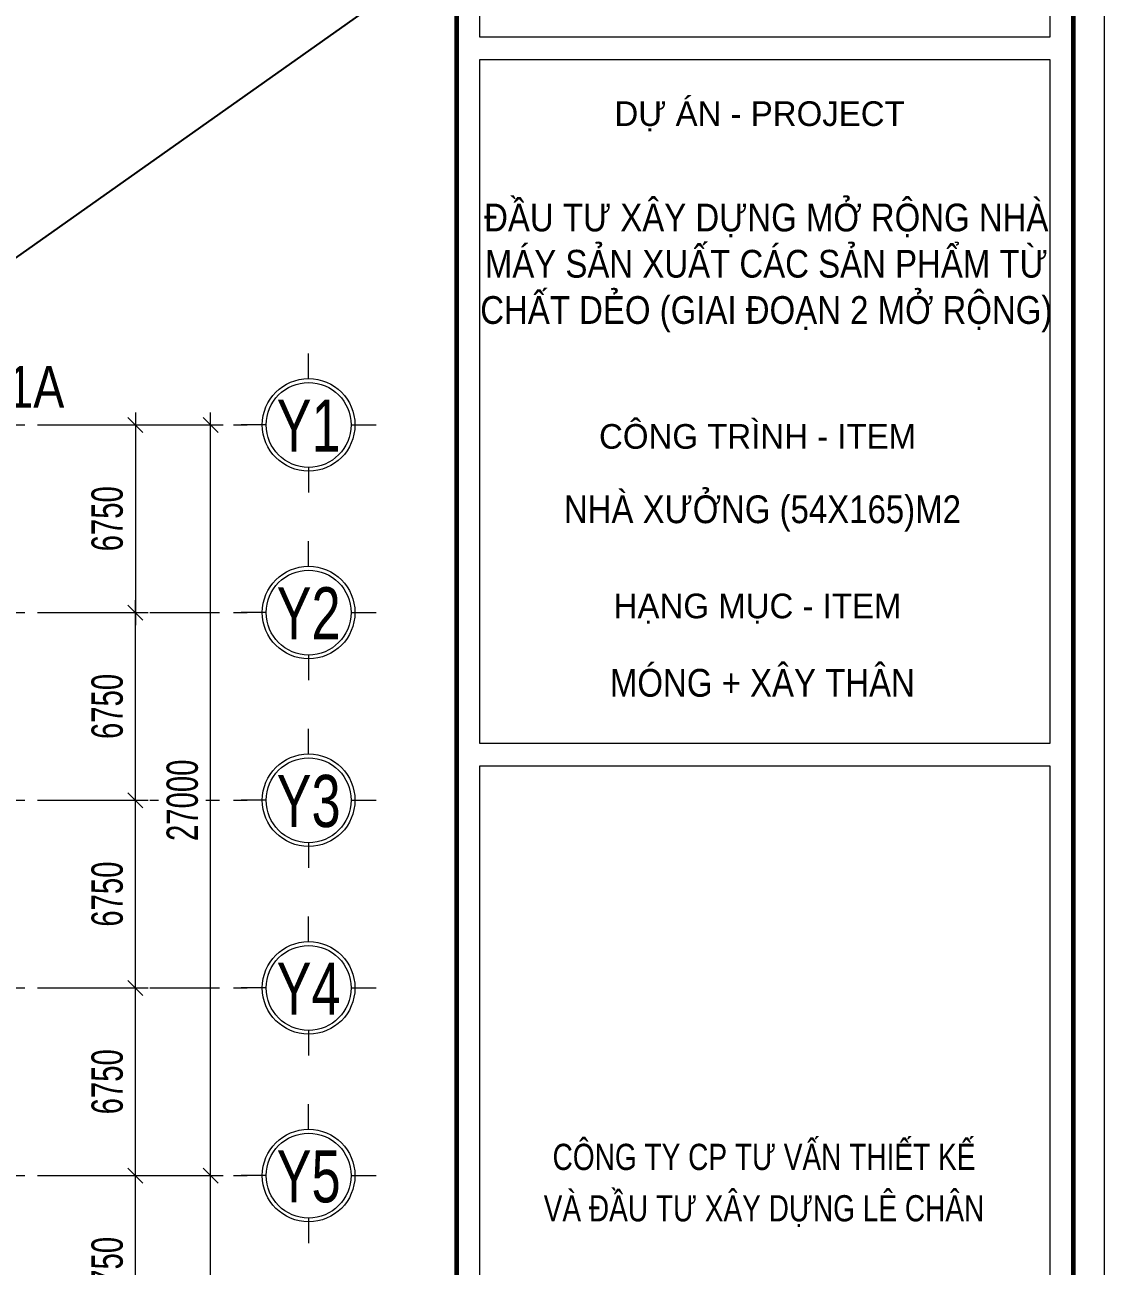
# Model space of a CAD drawing. Header units: inches. Extents: x 541671 to 837720, y 76128 to 1008472.
# Drawn here: x 798918 to 837720, y 649537 to 694185 of the extents above; entities that cross this region are included whole.
import ezdxf
from ezdxf.enums import TextEntityAlignment as Align

# ---------------------------------------------------------------- set-up
doc = ezdxf.new("R2010")
doc.units = ezdxf.units.IN
doc.header["$MEASUREMENT"] = 0
doc.header["$PDMODE"] = 32
doc.header["$PDSIZE"] = -1
doc.linetypes.add('CENTERX2', pattern=[4, 2.5, -0.5, 0.5, -0.5])
doc.linetypes.add('DASHDOT', pattern=[1, 0.5, -0.25, 0, -0.25])
doc.layers.get('0').update_dxf_attribs({"lineweight": 18})
doc.layers.add('DIM', color=1, linetype='Continuous')
doc.layers.add('Khungten_LCDI', color=7, linetype='Continuous')
for name, color, linetype, lineweight in [('ISO', 153, 'Continuous', 15), ('KICHTHUOC', 4, 'Continuous', 18), ('LC ISO', 153, 'Continuous', 13), ('LC Net thay', 7, 'Continuous', 25), ('LC Net truc', 79, 'DASHDOT', 13), ('LC Text1', 3, 'Continuous', 20), ('LC Text2', 7, 'Continuous', 25)]:
    doc.layers.add(name, color=color, linetype=linetype, lineweight=lineweight)
doc.layers.add('KCS_Plotter', color=11, linetype='Continuous', plot=False)
doc.styles.add('Khungten', font='VHAVAN_2.TTF', dxfattribs={"width": 0.8, "height": 5000})
doc.styles.add('LC 1', font='VHAVANB_2.TTF')
doc.styles.add('T2', font='VHARIAL_2.TTF', dxfattribs={"width": 0.8})
doc.styles.add('Title', font='VHAVAN_2.TTF', dxfattribs={"width": 0.8})
doc.styles.add('VNISHX', font='vn_vni.shx', dxfattribs={"width": 0.7})
doc.dimstyles.new('DDC_2', dxfattribs={"dimscale": 10, "dimtxt": 2.5, "dimasz": 1.2, "dimexe": 1, "dimexo": 1, "dimgap": 1, "dimtad": 1, "dimdec": 0, "dimzin": 0, "dimdsep": 46, "dimtxsty": 'VNISHX', "dimblk": 'OBLIQUE', "dimcen": 1, "dimdle": 1, "dimclrd": 8, "dimclre": 8, "dimclrt": 3, "dimaunit": 1, "dimadec": 0, "dimazin": 0, "dimtfac": 1, "dimtdec": 0, "dimtix": 1, "dimtmove": 1, "dimatfit": 3, "dimfxl": 4, "dimtvp": 2.25, "dimtfill": 1, "dimtolj": 1, "dimtzin": 0, "dimarcsym": 0})

# ---------------------------------------------------------------- blocks, each defined once
blk = doc.blocks.new('lcdi fix')
at = {"layer": 'Defpoints', "lineweight": 0}
blk.add_lwpolyline([(-1200, -14850), (-1200, 14850), (40800, 14850), (40800, -14850)], close=True, dxfattribs=at)
at = {"layer": 'Khungten_LCDI', "color": 5, "lineweight": 60}
blk.add_line((36600, 14650), (36600, -14650), dxfattribs=at)
at = {"layer": 'Khungten_LCDI', "color": 5, "lineweight": 25}
blk.add_line((40600, -14650), (40600, 14650), dxfattribs=at)
at = {"layer": 'Khungten_LCDI', "color": 5, "lineweight": 60}
blk.add_lwpolyline([(0, -14650), (0, 14650), (40600, 14650), (40600, -14650)], close=True, dxfattribs=at)
at = {"layer": 'Khungten_LCDI', "color": 9, "lineweight": 15}
for points in [[(36750, 11293.6), (40450, 11293.6), (40450, 14500), (36750, 14500)], [(36750, 6711.5), (40450, 6711.5), (40450, 11143.6), (36750, 11143.6)], [(36750, 2587.2), (40450, 2587.2), (40450, 6561.5), (36750, 6561.5)]]:
    blk.add_lwpolyline(points, close=True, dxfattribs=at)
at = {"color": 7, "style": 'Khungten'}
for s, p in [('dù ¸n - project', (38565.6, 10715)), ('c«ng tr×nh - item', (38552.5, 8621.1)), ('h¹ng môc - item', (38552.5, 7521.1))]:
    blk.add_text(s, height=160, dxfattribs=at).set_placement(p, align=Align.CENTER)
at = {"color": 7, "style": 'Title', "width": 0.8}
for s, p in [('c«ng ty cp t\xad vÊn thiÕt kÕ', (38594.2, 3941.9)), ('vµ ®Çu t\xad x©y dùng lª ch©n', (38594.2, 3608.6))]:
    blk.add_text(s, height=170, dxfattribs=at).set_placement(p, align=Align.CENTER)
at = {"color": 4, "char_height": 180, "attachment_point": 5, "style": 'Khungten'}
for s, insert, width in [('{\\f.VnArialH|b0|i0|c0|p34;\\W0.85;®Çu t\xad x©y dùng më réng NHµ M¸Y S¶N XUÊT C¸C S¶N PHÈM tõ chÊt dÎo (giai ®o¹n 2 më réng)}', (38609, 9794.1), 3712.556), ('{\\f.VnArialH|b0|i0|c0|p34;\\W0.85;nhµ x\xadëng (54x165)m2}', (38583.9, 8201.2), 3070.025), ('{\\f.VnArialH|b0|i0|c0|p34;\\W0.85;mãng + x©y th©n}', (38583.9, 7101.2), 3070.025)]:
    blk.add_mtext(s, dxfattribs=dict(at, insert=insert, width=width))
at = {"color": 7, "style": 'Khungten', "width": 0.8}
for tag, p in [('REVISION', (39498.8, -10746.3)), ('NGAYHT', (39546.1, -11609.4))]:
    blk.add_attdef(tag, text='', height=200, dxfattribs=at).set_placement(p, align=Align.CENTER)
at = {"layer": 'LC Text1', "style": 'Title', "width": 1.824646}
for tag, p, p2 in [('TENBANVE1', (36912.7, -8885.8), (40339.1, -8885.8)), ('TENBANVE2', (36912.7, -9562.5), (40339.1, -9562.5))]:
    blk.add_attdef(tag, text='', height=250, dxfattribs=at).set_placement(p, p2, align=Align.FIT)
at = {"layer": 'LC Text1', "style": 'Title', "width": 0.7}
blk.add_attdef('SOBANVE', text='', height=250, dxfattribs=at).set_placement((39562, -13896.2), align=Align.CENTER)
blk = doc.blocks.new('_Oblique')
at = {"color": 0, "linetype": 'ByBlock', "lineweight": -2}
blk.add_line((-0.5, -0.5), (0.5, 0.5), dxfattribs=at)
blk = doc.blocks.new('*D85')
at = {"layer": 'Defpoints', "color": 0, "ltscale": 10, "transparency": 16777216}
for p in [(69948, 27000), (69948, 20250), (73915, 20250)]:
    blk.add_point(p, dxfattribs=at)
at = {"layer": 'DIM', "color": 8, "linetype": 'Continuous', "lineweight": -2, "ltscale": 10, "transparency": 16777216}
for p, q in [((73915, 27450), (73915, 19800)), ((70398, 27000), (74365, 27000)), ((70398, 20250), (74365, 20250))]:
    blk.add_line(p, q, dxfattribs=at)
at = {"layer": 'DIM', "color": 8, "lineweight": -2, "ltscale": 10, "transparency": 16777216, "xscale": 540, "yscale": 540, "zscale": 540}
for p, rotation in [((73915, 27000), 90), ((73915, 20250), 270)]:
    blk.add_blockref('_Oblique', p, dxfattribs=dict(at, rotation=rotation))
at = {"layer": 'DIM', "color": 3, "ltscale": 10, "transparency": 16777216, "insert": (72902, 23625), "char_height": 1125, "attachment_point": 5, "rotation": 90, "style": 'VNISHX', "bg_fill": 3, "box_fill_scale": 1.25, "bg_fill_color": 256, "bg_fill_true_color": 13158600, "bg_fill_transparency": 0}
blk.add_mtext('\\A1;6750', dxfattribs=at)
blk = doc.blocks.new('*D88')
at = {"layer": 'Defpoints', "color": 0, "ltscale": 10, "transparency": 16777216}
for p in [(69948, 0), (73915, 0), (69948, -6750)]:
    blk.add_point(p, dxfattribs=at)
at = {"layer": 'DIM', "color": 8, "linetype": 'Continuous', "lineweight": -2, "ltscale": 10, "transparency": 16777216}
for p, q in [((73915, -7200), (73915, 450)), ((70398, 0), (74365, 0)), ((70398, -6750), (74365, -6750))]:
    blk.add_line(p, q, dxfattribs=at)
at = {"layer": 'DIM', "color": 8, "lineweight": -2, "ltscale": 10, "transparency": 16777216, "xscale": 540, "yscale": 540, "zscale": 540}
for p, rotation in [((73915, 0), 90), ((73915, -6750), 270)]:
    blk.add_blockref('_Oblique', p, dxfattribs=dict(at, rotation=rotation))
at = {"layer": 'DIM', "color": 3, "ltscale": 10, "transparency": 16777216, "insert": (72902, -3375), "char_height": 1125, "attachment_point": 5, "rotation": 90, "style": 'VNISHX', "bg_fill": 3, "box_fill_scale": 1.25, "bg_fill_color": 256, "bg_fill_true_color": 13158600, "bg_fill_transparency": 0}
blk.add_mtext('\\A1;6750', dxfattribs=at)
blk = doc.blocks.new('*D89')
at = {"layer": 'Defpoints', "color": 0, "ltscale": 10, "transparency": 16777216}
for p in [(69948, 6750), (73915, 6750), (69948, 0)]:
    blk.add_point(p, dxfattribs=at)
at = {"layer": 'DIM', "color": 8, "linetype": 'Continuous', "lineweight": -2, "ltscale": 10, "transparency": 16777216}
for p, q in [((73915, -450), (73915, 7200)), ((70398, 6750), (74365, 6750)), ((70398, 0), (74365, 0))]:
    blk.add_line(p, q, dxfattribs=at)
at = {"layer": 'DIM', "color": 8, "lineweight": -2, "ltscale": 10, "transparency": 16777216, "xscale": 540, "yscale": 540, "zscale": 540}
for p, rotation in [((73915, 6750), 90), ((73915, 0), 270)]:
    blk.add_blockref('_Oblique', p, dxfattribs=dict(at, rotation=rotation))
at = {"layer": 'DIM', "color": 3, "ltscale": 10, "transparency": 16777216, "insert": (72902, 3375), "char_height": 1125, "attachment_point": 5, "rotation": 90, "style": 'VNISHX', "bg_fill": 3, "box_fill_scale": 1.25, "bg_fill_color": 256, "bg_fill_true_color": 13158600, "bg_fill_transparency": 0}
blk.add_mtext('\\A1;6750', dxfattribs=at)
blk = doc.blocks.new('*D90')
at = {"layer": 'Defpoints', "color": 0, "ltscale": 10, "transparency": 16777216}
for p in [(69948, 13500), (73915, 13500), (69948, 6750)]:
    blk.add_point(p, dxfattribs=at)
at = {"layer": 'DIM', "color": 8, "linetype": 'Continuous', "lineweight": -2, "ltscale": 10, "transparency": 16777216}
for p, q in [((73915, 6300), (73915, 13950)), ((70398, 13500), (74365, 13500)), ((70398, 6750), (74365, 6750))]:
    blk.add_line(p, q, dxfattribs=at)
at = {"layer": 'DIM', "color": 8, "lineweight": -2, "ltscale": 10, "transparency": 16777216, "xscale": 540, "yscale": 540, "zscale": 540}
for p, rotation in [((73915, 13500), 90), ((73915, 6750), 270)]:
    blk.add_blockref('_Oblique', p, dxfattribs=dict(at, rotation=rotation))
at = {"layer": 'DIM', "color": 3, "ltscale": 10, "transparency": 16777216, "insert": (72902, 10125), "char_height": 1125, "attachment_point": 5, "rotation": 90, "style": 'VNISHX', "bg_fill": 3, "box_fill_scale": 1.25, "bg_fill_color": 256, "bg_fill_true_color": 13158600, "bg_fill_transparency": 0}
blk.add_mtext('\\A1;6750', dxfattribs=at)
blk = doc.blocks.new('*D91')
at = {"layer": 'Defpoints', "color": 0, "ltscale": 10, "transparency": 16777216}
for p in [(69948, 20250), (73915, 20250), (69948, 13500)]:
    blk.add_point(p, dxfattribs=at)
at = {"layer": 'DIM', "color": 8, "linetype": 'Continuous', "lineweight": -2, "ltscale": 10, "transparency": 16777216}
for p, q in [((73915, 13050), (73915, 20700)), ((70398, 20250), (74365, 20250)), ((70398, 13500), (74365, 13500))]:
    blk.add_line(p, q, dxfattribs=at)
at = {"layer": 'DIM', "color": 8, "lineweight": -2, "ltscale": 10, "transparency": 16777216, "xscale": 540, "yscale": 540, "zscale": 540}
for p, rotation in [((73915, 20250), 90), ((73915, 13500), 270)]:
    blk.add_blockref('_Oblique', p, dxfattribs=dict(at, rotation=rotation))
at = {"layer": 'DIM', "color": 3, "ltscale": 10, "transparency": 16777216, "insert": (72902, 16875), "char_height": 1125, "attachment_point": 5, "rotation": 90, "style": 'VNISHX', "bg_fill": 3, "box_fill_scale": 1.25, "bg_fill_color": 256, "bg_fill_true_color": 13158600, "bg_fill_transparency": 0}
blk.add_mtext('\\A1;6750', dxfattribs=at)
blk = doc.blocks.new('*D92')
at = {"layer": 'Defpoints', "color": 0, "ltscale": 10, "transparency": 16777216}
for p in [(69948, 0), (76615, 0), (69948, -27000)]:
    blk.add_point(p, dxfattribs=at)
at = {"layer": 'DIM', "color": 8, "linetype": 'Continuous', "lineweight": -2, "ltscale": 10, "transparency": 16777216}
for p, q in [((76615, -27450), (76615, 450)), ((70398, 0), (77065, 0)), ((70398, -27000), (77065, -27000))]:
    blk.add_line(p, q, dxfattribs=at)
at = {"layer": 'DIM', "color": 8, "lineweight": -2, "ltscale": 10, "transparency": 16777216, "xscale": 540, "yscale": 540, "zscale": 540}
for p, rotation in [((76615, 0), 90), ((76615, -27000), 270)]:
    blk.add_blockref('_Oblique', p, dxfattribs=dict(at, rotation=rotation))
at = {"layer": 'DIM', "color": 3, "ltscale": 10, "transparency": 16777216, "insert": (75602, -13500), "char_height": 1125, "attachment_point": 5, "rotation": 90, "style": 'VNISHX', "bg_fill": 3, "box_fill_scale": 1.25, "bg_fill_color": 256, "bg_fill_true_color": 13158600, "bg_fill_transparency": 0}
blk.add_mtext('\\A1;27000', dxfattribs=at)
blk = doc.blocks.new('*D93')
at = {"layer": 'Defpoints', "color": 0, "ltscale": 10, "transparency": 16777216}
for p in [(69948, 27000), (76615, 27000), (69948, 0)]:
    blk.add_point(p, dxfattribs=at)
at = {"layer": 'DIM', "color": 8, "linetype": 'Continuous', "lineweight": -2, "ltscale": 10, "transparency": 16777216}
for p, q in [((76615, -450), (76615, 27450)), ((70398, 27000), (77065, 27000)), ((70398, 0), (77065, 0))]:
    blk.add_line(p, q, dxfattribs=at)
at = {"layer": 'DIM', "color": 8, "lineweight": -2, "ltscale": 10, "transparency": 16777216, "xscale": 540, "yscale": 540, "zscale": 540}
for p, rotation in [((76615, 27000), 90), ((76615, 0), 270)]:
    blk.add_blockref('_Oblique', p, dxfattribs=dict(at, rotation=rotation))
at = {"layer": 'DIM', "color": 3, "ltscale": 10, "transparency": 16777216, "insert": (75602, 13500), "char_height": 1125, "attachment_point": 5, "rotation": 90, "style": 'VNISHX', "bg_fill": 3, "box_fill_scale": 1.25, "bg_fill_color": 256, "bg_fill_true_color": 13158600, "bg_fill_transparency": 0}
blk.add_mtext('\\A1;27000', dxfattribs=at)
blk = doc.blocks.new('TTRUC')
at = {"layer": 'ISO'}
for p, q in [((0, 6.95), (0, 10.71)), ((-6.37, 0), (-10.13, 0)), ((6.37, 0), (10.13, 0)), ((0, -6.37), (0, -10.13))]:
    blk.add_line(p, q, dxfattribs=at)
blk.add_circle((0, 0), 6.37, dxfattribs=at)
at = {"layer": 'KICHTHUOC'}
blk.add_circle((0, 0), 6.95, dxfattribs=at)
blk = doc.blocks.new('MBM')
at = {"layer": 'LC Net truc', "linetype": 'CENTERX2', "ltscale": 1000}
for p, q in [((-109567.1, 27000), (78282.9, 27000)), ((-109567.1, 20250), (78282.9, 20250)), ((-109567.1, 13500), (78282.9, 13500)), ((-109567.1, 6750), (78282.9, 6750)), ((-109567.1, 0), (78282.9, 0))]:
    blk.add_line(p, q, dxfattribs=at)
at = {"layer": 'LC ISO', "xscale": 239.5286285934419, "yscale": 239.5286285934419, "zscale": 239.5286285934419}
for p in [(80139.3, 27000), (80139.3, 20250), (80139.3, 13500), (80139.3, 6750), (80139.3, 0)]:
    blk.add_blockref('TTRUC', p, dxfattribs=at)
at = {"layer": 'LC Text1', "ltscale": 0.2, "style": 'LC 1', "width": 0.75}
for s, p in [('y1', (80139.3, 25474.2)), ('y2', (80139.3, 18724.2)), ('y3', (80139.3, 11974.2)), ('y4', (80139.3, 5224.2)), ('y5', (80139.3, -1525.8))]:
    blk.add_text(s, height=1875.51, dxfattribs=at).set_placement(p, align=Align.BOTTOM_CENTER)
at = {"layer": 'DIM', "color": 4, "ltscale": 10}
for base, p1, p2, angle, picture, middle in [((73914.7, 20250), (69947.6, 27000), (69947.6, 20250), 270, '*D85', (72902.2, 23625)), ((73914.7, 0), (69947.6, -6750), (69947.6, 0), 90, '*D88', (72902.2, -3375))]:
    dim = blk.add_linear_dim(base=base, p1=p1, p2=p2, angle=angle, dimstyle='DDC_2', override={"dimscale": 450, "dimfxl": 650, "dimfxlon": 1, "dimarcsym": 2}, dxfattribs=at)
    dim.commit()
    dim.dimension.update_dxf_attribs({"geometry": picture, "text_midpoint": middle})
dim = blk.add_linear_dim(base=(73914.7, 6750), p1=(69947.6, 0), p2=(69947.6, 6750), angle=90, dimstyle='DDC_2', override={"dimscale": 450, "dimfxl": 650, "dimfxlon": 1, "dimarcsym": 2}, dxfattribs=at)
dim.commit()
dim.dimension.update_dxf_attribs({"geometry": '*D89', "text_midpoint": (72902.2, 3375)})
for base, p1, p2, picture, middle in [((73914.7, 13500), (69947.6, 6750), (69947.6, 13500), '*D90', (72902.2, 10125)), ((76614.7, 0), (69947.6, -27000), (69947.6, 0), '*D92', (75602.2, -13500))]:
    dim = blk.add_linear_dim(base=base, p1=p1, p2=p2, angle=90, dimstyle='DDC_2', override={"dimscale": 450, "dimfxl": 650, "dimfxlon": 1, "dimarcsym": 2}, dxfattribs=at)
    dim.commit()
    dim.dimension.update_dxf_attribs({"geometry": picture, "text_midpoint": middle})
dim = blk.add_linear_dim(base=(73914.7, 20250), p1=(69947.6, 13500), p2=(69947.6, 20250), angle=90, dimstyle='DDC_2', override={"dimscale": 450, "dimfxl": 650, "dimfxlon": 1, "dimarcsym": 2}, dxfattribs=at)
dim.commit()
dim.dimension.update_dxf_attribs({"geometry": '*D91', "text_midpoint": (72902.2, 16875)})
dim = blk.add_linear_dim(base=(76614.7, 27000), p1=(69947.6, 0), p2=(69947.6, 27000), angle=90, dimstyle='DDC_2', override={"dimscale": 450, "dimfxl": 650, "dimfxlon": 1, "dimarcsym": 2}, dxfattribs=at)
dim.commit()
dim.dimension.update_dxf_attribs({"geometry": '*D93', "text_midpoint": (75602.2, 13500)})

msp = doc.modelspace()

# ---------------------------------------------------------------- block references
at = {"layer": 'LC Net thay', "xscale": 5.543999978195854, "yscale": 5.543999978195854, "zscale": 5.543999978195854}
msp.add_blockref('lcdi fix', (611524.8, 631142.6), dxfattribs=at)

# ---------------------------------------------------------------- next in the draw order: block references
at = {"layer": 'LC Net truc'}
msp.add_blockref('MBM', (728981.2, 652794.6), dxfattribs=at)

# ---------------------------------------------------------------- next in the draw order: linework, layer by layer
at = {"layer": 'KCS_Plotter', "ltscale": 50}
msp.add_line((604872, 548814.2), (837720, 713471), dxfattribs=at)

# ---------------------------------------------------------------- next in the draw order: texts
at = {"layer": 'LC Text2', "style": 'T2', "width": 0.8}
msp.add_text('D1A', height=1501.04, dxfattribs=at).set_placement((797075.9, 680409.6))

doc.saveas('drawing.dxf')
